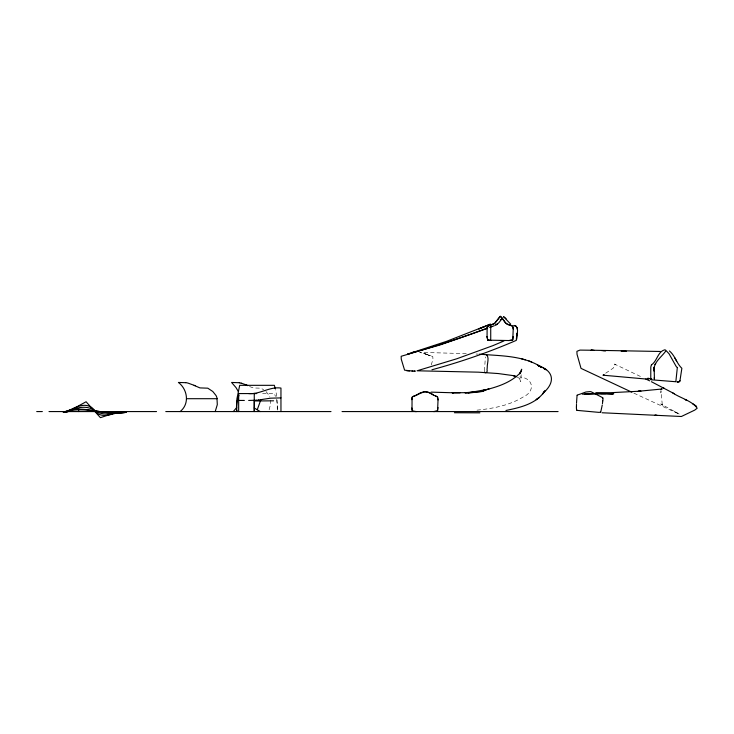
<?xml version="1.0" encoding="UTF-8"?>
<svg xmlns="http://www.w3.org/2000/svg" width="734" height="734" viewBox="0 0 734 734"><rect width="100%" height="100%" fill="white"/><g stroke="black" fill="none" stroke-linecap="round" stroke-linejoin="round"><path stroke-width="0.55" stroke-dasharray="3.67 2.75" d="M660.903 392.433L660.894 392.919L660.949 390.736L662.307 405.003L662.068 404.507L662.729 405.443L660.774 403.929L679.84 414.398L632.671 392.589M484.468 370.863L485.376 356.953M521.14 374.744L520.745 381.607L519.351 378.157L520.323 378.955L517.25 377.074M277.287 410.086L277.094 398.7M431.207 364.926L432.987 359.376L432.785 356.531L423.096 353.109L429.087 355.339M269.121 409.765L270.47 404.645L270.562 400.085M605.678 373.221L613.129 368.184L615.092 365.816L614.743 364.192L641.626 377.028M476.962 410.159C492.853 408.517 509.194 405.572 523.003 397.066C535.481 391.607 533.801 378.083 519.727 376.927M262.598 393.571L274.277 393.571A62.739 39.186 21.8 0 1 275.47 396.443M466.273 353.632L419.729 352.357L425.014 353.852M476.109 354.027L478.32 354.118M427.665 354.871L424.38 353.595M249.542 386.543L253.45 387.956L260.955 388.185L263.68 389.763M674.161 411.279L677.326 413.04M661.343 404.278L662.949 405.232M614.486 364L615.587 364.826M265.956 391.488L269.185 395.507A8.303 5.477 71.5 0 1 269.864 397.048M276.782 396.397L275.874 391.442A17.249 3.22 75.9 0 0 275.489 389.717M276.342 399.287A62.739 39.186 21.8 0 1 277.241 409.921M429.922 355.559L428.472 355.155L430.509 355.724L429.922 355.559"/><path stroke-width="1.1" d="M254.267 400.342L254.248 411.572L254.267 393.36M438.014 400.406L437.565 410.921M513.213 329.309L512.763 339.888M438.014 399.957L437.602 396.984L435.537 395.975A15.029 15.029 0 0 1 433.51 395.066L428.326 392.305L425.179 391.635A6.799 6.799 0 0 0 424.371 391.69L412.765 396.58L412.049 397.424L411.994 410.26L413.141 411.361L415.967 411.572M438.014 407.526L437.427 411.068L434.051 411.572M513.213 336.493L512.616 340.035L509.258 340.539M513.204 328.86L512.983 326.841A1.688 1.688 0 0 0 512.249 325.951L511.827 325.749A4.89 4.881 -90 0 0 511.442 325.621L507.891 324.584L505.552 322.969A8.955 8.936 -90 0 1 505.01 322.345L501.973 317.62L500.395 316.336A0.936 0.936 0 0 0 500.001 316.437L495.147 322.96A7.101 7.092 90 0 1 494.551 323.483L488.523 325.712A3.046 3.037 -90 0 0 488.174 325.859L487.119 327.584L487.064 336.814M576.502 403.278L577.062 395.268M654.141 369.606L654.113 371.138L654.141 367.11L654.425 379.074L654.132 377.854M180.114 411.572C189.794 404.003 187.665 389.424 178.408 382.451L185.665 382.68M576.493 404.361L576.474 406.04M516.112 326.116L513.837 325.428C520.525 326.52 516.066 335.933 516.332 340.356C489.083 352.182 460.668 361.981 431.95 369.762M411.829 399.672L412.279 396.966M654.15 368.413C654.416 361.917 661.811 356.577 665.61 351.283M576.465 406.113L576.438 407.884A21.809 21.8 -90 0 0 576.438 408.563L576.704 410.012M576.456 406.755L576.447 407.232M487.064 328.639L487.679 326.217L494.285 323.685L500.395 316.336L506.377 323.703L512.626 326.254L513.204 328.924M516.965 334.805L517.02 333.163L516.754 339.062M521.268 371.936L521.672 369.23L519.562 373.808L520.323 372.771C510.46 383.102 496.056 387.368 482.55 390.589L488.972 389.103L466.659 393.066M602.44 403.617L602.779 401.012M602.807 400.782L602.889 400.149A20.891 20.882 -90 0 0 602.953 399.479L602.853 398.048M602.265 405.012L600.807 411.737A1.596 1.596 0 0 1 600.559 412.022M677.097 382.019L679.556 381.662L679.959 380.707L681.868 368.303C676.574 363.44 675.06 355.54 669.417 350.962M661.196 389.534L662.022 388.855L661.105 389.405M257.239 409.774L260.882 399.691M238.899 395.296L237.743 398.718A17.038 9.193 -85.3 0 0 236.706 411.068M215.209 411.572L217.301 404.645L216.952 397.856A8.303 5.477 71.5 0 0 216.016 395.507L212.787 391.488L207.786 388.185L199.923 387.901L194.822 385.708M679.556 381.662L679.987 380.68M542.903 393.718L544.766 390.983L542.903 393.718L544.004 392.084C535.508 404.122 519.589 407.673 505.946 410.471M236.66 407.618L233.284 411.572M543.646 392.635C555.739 381.983 553.564 370.532 538.224 365.66L541.362 367.147C523.195 355.274 500.193 355.981 479.421 354.164M501.212 319.776L498.569 323.043L495.487 325.171L497.459 324.024M651.397 364.853L650.829 366.899A25.497 25.277 -90 0 0 650.792 367.523L650.764 379.331A1.523 1.514 -90 0 0 650.939 379.606M486.44 354.788C489.661 357.21 486.981 364.027 487.22 367.725A25.341 2.395 -86.5 0 0 487.027 369.863C488.055 371.762 485.202 374.166 484.449 371.844M675.849 381.616L677.317 367.725M604.155 374.606L602.972 375.193L648.287 379.23M655.664 363.816L654.866 364.358M651.572 364.706L652.187 364.303A6.019 5.973 -90 0 0 652.7 363.908C657.288 359.752 658.224 351.568 664.655 349.824A2.954 2.927 -90 0 1 665.655 350.146L669.05 353.76L676.142 366.404A7.193 7.138 -90 0 0 676.72 366.991L677.198 367.459M577.218 395.112L578.878 394.507A22.066 22.057 90 0 0 580.75 393.892L585.879 392.011L590.118 391.607A9.45 9.45 0 0 1 591.127 391.772L599.861 396.222A22.24 22.24 90 0 0 601.247 396.947L602.586 397.672A1.046 1.046 0 0 1 602.862 398.057M539.499 397.36L536.132 399.727L538.508 398.067M512.616 340.035L508.717 340.539M437.427 411.068L433.519 411.572M412.508 396.745L414.618 395.956A14.497 14.497 0 0 0 416.756 395.057C421.747 390.91 428.555 390.809 433.519 395.066M600.394 412.141L599.201 412.37A14.992 14.983 0 0 1 598.449 412.334L577.043 410.37A1.092 1.092 0 0 1 576.704 410.003M500.276 319.813L501.964 318.951M675.684 381.726L651.104 379.772M491.835 326.208L490.119 327.07L490.725 326.602L490.734 339.291M484.743 326.52L478.724 328.97L490.44 324.153L446.474 341.383L407.544 354.137L440.042 344.98L483.899 329.639M494.386 325.676L489.835 327.447M661.738 389.029L638.094 391.305L640.947 391.139L596.182 393.442M484.816 329.3L486.642 328.63M487.771 327.841C459.475 338.897 430.096 347.714 401.177 356.284L401.25 359.174L404.599 370.184L412.682 371.074M414.591 351.696L411.581 352.751M66.161 411.756C76.217 407.012 87.961 399.755 95.98 412.324C105.026 420.123 116.091 410.526 126.376 412.26C105.32 415.398 84.071 405.507 63.372 412.26L65.042 411.939M65.941 411.783C75.272 408.086 86.355 404.205 95.337 411.003C104.852 417.031 116.073 411.93 126.376 412.26L116.752 412.26L100.43 417.664L86.08 401.764L66.886 412.26L63.372 412.26L65.647 411.857M409.407 353.586L407.966 353.944L410.664 353.283M258.524 400.012L270.598 398.177L280.957 397.901M468.43 393.075L483.816 391.295L465.017 392.699L472.678 392.396M63.372 412.26C84.153 403.315 105.054 417.169 126.376 412.26M607.596 393.589L613.762 393.773L582.392 394.176M256.46 400.213L248.652 400.443M584.64 394.02L593.641 393.571M465.017 392.699L465.943 392.662L452.337 392.791L460.071 392.828M479.88 412.838L454.401 412.737M660.178 351.476L590.998 350.21L594.026 350.274M677.271 382.019L678.721 382.001M248.652 393.571C259.946 394.589 269.58 386.378 280.957 388.066L280.957 411.572M508.992 340.539L487.926 340.154M256.762 393.571L238.669 393.571L238.669 411.572M605.734 393.562L600.596 393.562L612.807 393.69L595.751 392.736M186.675 398.7L217.163 398.7M238.669 400.443L244.358 400.443M77.786 408.966L78.887 408.966M36.709 411.572L42.343 411.572M49.004 411.572L156.535 411.572M165.774 411.572L331.006 411.572M342.044 411.572L558.097 411.572M500.395 340.539L503.964 340.971L492.899 345.65L456.915 358.733L417.077 370.789L478.44 372.175L498.248 373.551L515.167 375.881M452.337 392.791L453.291 392.791L431.152 392.13M416.756 411.572L412.701 411.187M491.193 340.539L487.734 340.035L487.064 336.998M412.022 371.055L415.444 371.11M414.123 371.092L414.756 371.101M622.386 351.146L626.157 351.247L621.184 351.109M601.467 350.558L605.734 350.733L602.88 350.623M672.628 392.855C680.207 398.057 692.125 400.828 697.199 408.205L694.749 410.104L681.363 416.499L602.018 412.756M592.393 350.246L579.924 350.1L576.906 351.338L577.025 354.293L581.025 368.376L631.855 392.204M656.462 415.334L654.856 415.251L657.132 415.361M406.801 370.789L409.59 370.982M239.302 382.735L231.577 382.451L236.027 387.616L238.394 391.644M651.719 378.937L647.718 378.313L651.214 378.863M525.296 359.825L521.691 358.898M241.156 383.093L246.908 385.176M513.268 375.771L516.525 376.744M503.772 316.895L510.736 324.18M435.39 395.92L437.253 396.654M503.57 316.813L504.212 317.051M528.884 360.944L531.627 362M193.739 385.176L187.987 383.093A14.23 10.212 5.4 0 0 185.674 382.643M539.095 366.073L541.875 367.395M645.792 379.001L649.636 380.845M651.407 381.708L674.381 393.763M662.986 387.662L664.27 388.359M540.352 366.624L541.875 367.587L537.49 364.89M685.207 399.535L686.841 400.452L685.987 399.966M694.3 404.728L692.566 403.691M254.267 407.976L260.221 411.572M546.096 369.826L543.307 368.138L545.628 369.551M539.417 366.082L541.362 367.266M696.612 406.361L695.015 405.177M412.508 411.068L411.829 407.976M487.734 340.035L487.064 336.493M505.221 317.804L506.157 318.831M437.427 396.782L438.014 399.681M676.72 361.293L674.785 357.807M78.336 408.966L78.813 411.572M236.779 411.022L236.862 411.572M236.935 411.572L236.761 410.086M236.687 409.343L236.944 398.7L239.697 385.322L274.351 385.322A17.249 3.22 75.9 0 1 275.278 388.846M517.176 327.612L517.231 329.217M194.051 385.222A9.652 1.413 19.3 0 1 195.143 385.781M246.587 385.121A9.652 1.266 20.1 0 1 247.652 385.644M239.293 382.818A14.084 9.992 5.5 0 1 241.119 383.166M258.597 400.067A23.341 7.597 4.1 0 1 256.524 400.259M273.58 400.81A42.499 0.606 0.1 0 1 254.588 400.947"/></g></svg>
